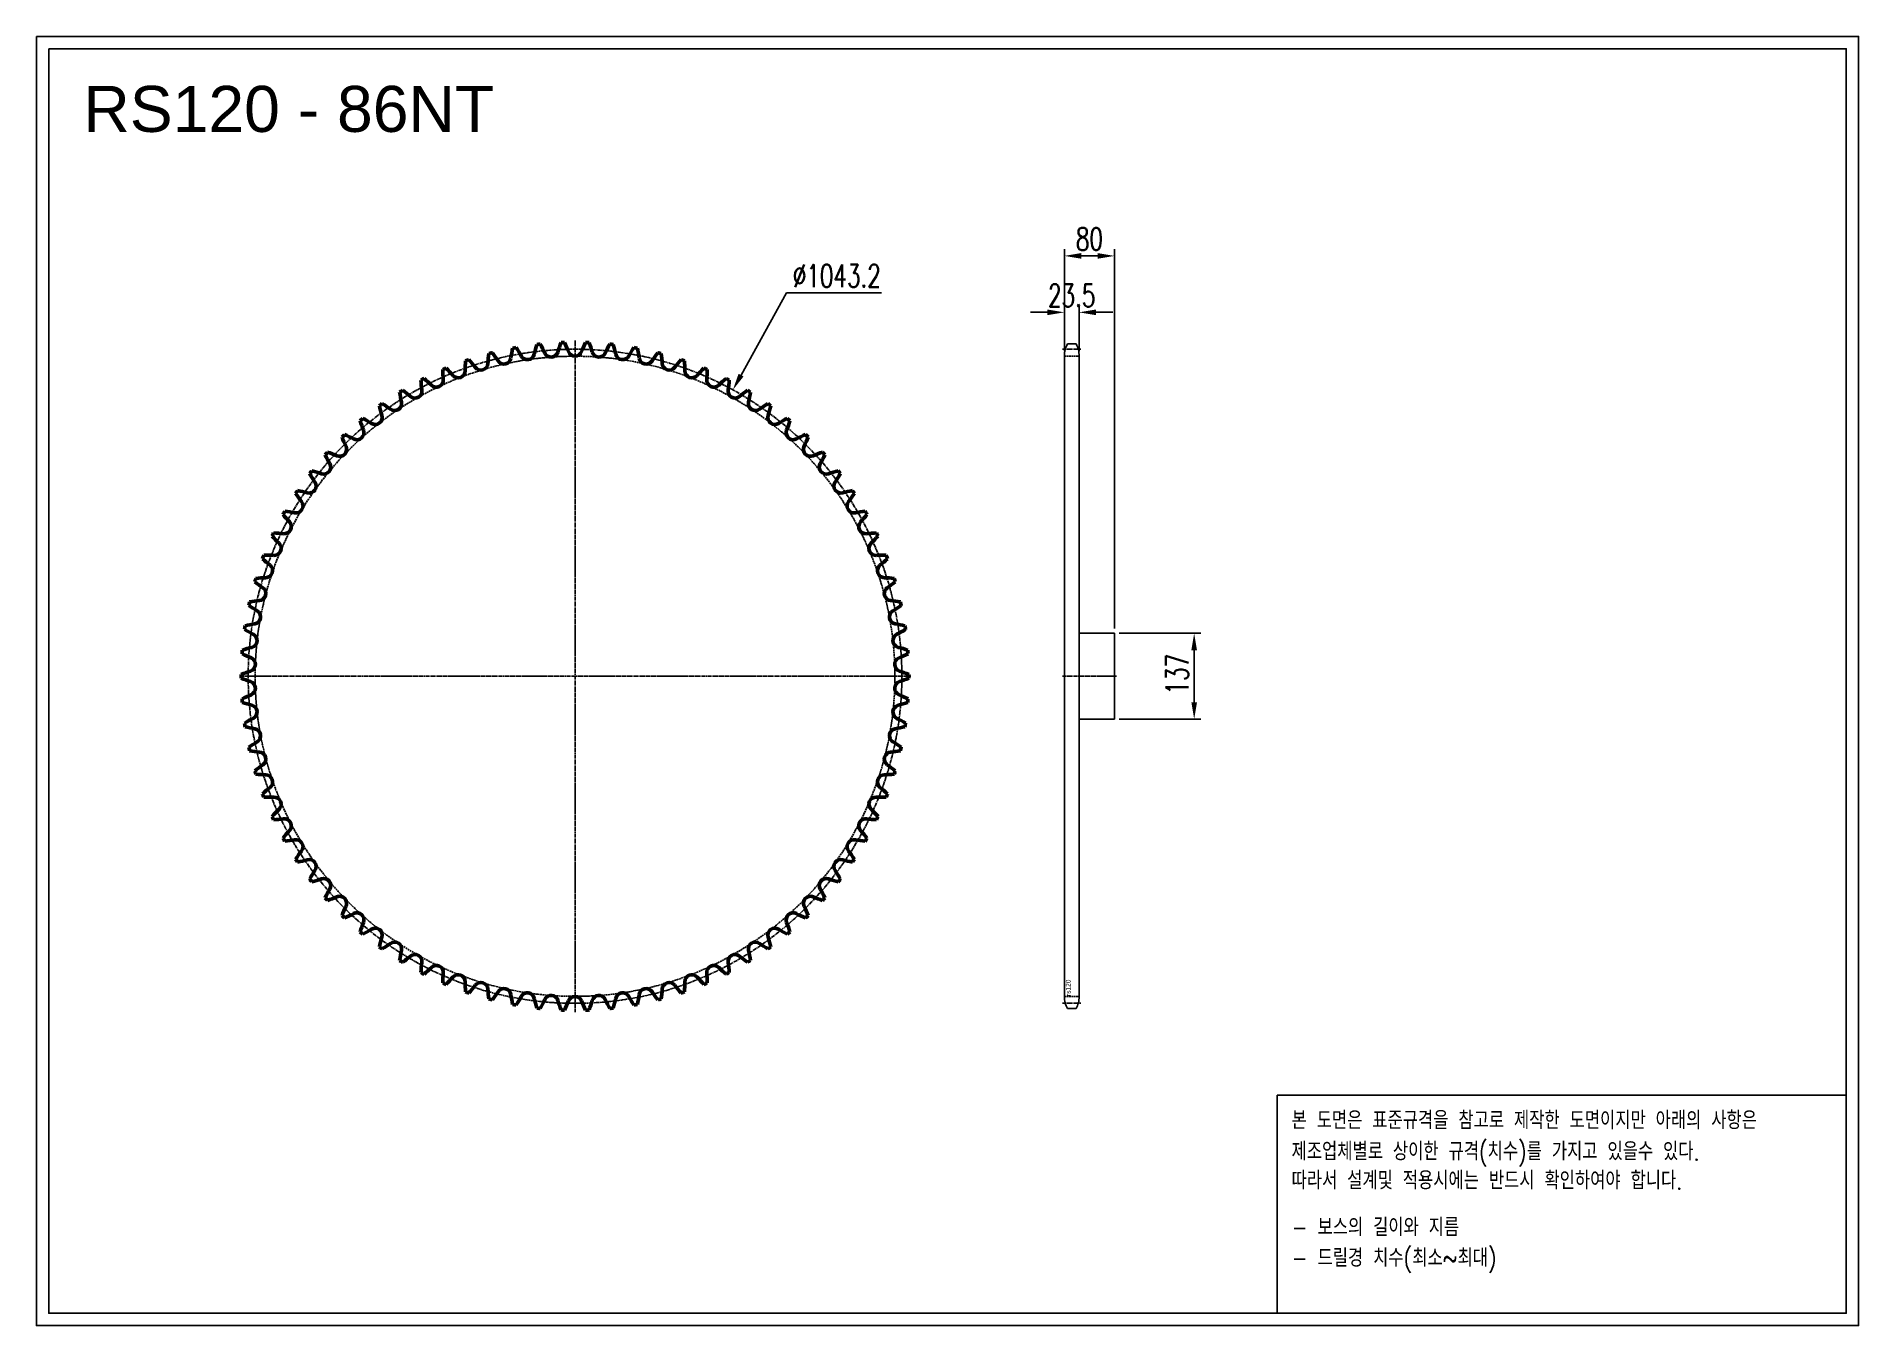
# Model space of a CAD drawing. Header units: millimetres. Extents: x -45045 to -42138, y 50864 to 52921.
import ezdxf

# ---------------------------------------------------------------- set-up
doc = ezdxf.new("R2010")
doc.units = ezdxf.units.MM
for name, pattern in [('AM_ISO02W050', [7.5, 6, -1.5]), ('AM_ISO02W050x2', [3.75, 3, -0.75]), ('AM_ISO08W050', [18, 12, -1.5, 3, -1.5]), ('AM_ISO08W050x2', [9, 6, -0.75, 1.5, -0.75])]:
    doc.linetypes.add(name, pattern=pattern)
for name, color, linetype, lineweight in [('AM_0N', 7, 'Continuous', 50), ('AM_3N', 6, 'AM_ISO02W050', 25), ('AM_7', 4, 'AM_ISO08W050', 25), ('AM_7N', 4, 'AM_ISO08W050', 25)]:
    doc.layers.add(name, color=color, linetype=linetype, lineweight=lineweight)
doc.layers.add('S-DIM', color=7, linetype='Continuous')
doc.styles.add('HAN', font='ROMANS.shx', dxfattribs={"width": 0.7, "bigfont": 'whgtxt.shx'})
doc.styles.add('HSG', font='SIMPLEX.shx', dxfattribs={"width": 0.7, "bigfont": 'HSG.shx'})
doc.styles.get("Standard").update_dxf_attribs({"font": 'arial.ttf'})
doc.dimstyles.new('APP50', dxfattribs={"dimscale": 15, "dimtxt": 2.4, "dimasz": 1.8, "dimexe": 0.7, "dimexo": 0.5, "dimgap": 0.6, "dimtad": 1, "dimtoh": 1, "dimdec": 1, "dimrnd": 0.01, "dimzin": 9, "dimdsep": 46, "dimtxsty": 'HSG', "dimcen": 0, "dimclrd": 1, "dimclre": 1, "dimclrt": 256, "dimazin": 2, "dimtp": 1, "dimtm": 1, "dimtfac": 0.5, "dimtdec": 1, "dimtofl": 0, "dimtmove": 0, "dimatfit": 3, "dimfxl": 0, "dimtvp": 1, "dimtolj": 2, "dimlwd": -1, "dimlwe": -1, "dimarcsym": 0})

# ---------------------------------------------------------------- blocks, each defined once
blk = doc.blocks.new('*D1')
at = {"layer": 'Defpoints', "color": 0, "transparency": 16777216}
for p in [(-43324.9, 51968.5), (-43324.9, 51831.5), (-43197.8, 51831.5)]:
    blk.add_point(p, dxfattribs=at)
at = {"layer": 'S-DIM', "color": 1, "transparency": 16777216}
for p, q in [((-43317.4, 51968.5), (-43187.3, 51968.5)), ((-43197.8, 51941.5), (-43197.8, 51858.5)), ((-43317.4, 51831.5), (-43187.3, 51831.5))]:
    blk.add_line(p, q, dxfattribs=at)
for points in [[(-43202.3, 51941.5), (-43193.3, 51941.5), (-43197.8, 51968.5)], [(-43202.3, 51858.5), (-43193.3, 51858.5), (-43197.8, 51831.5)]]:
    blk.add_solid(points, dxfattribs=at)
at = {"layer": 'S-DIM', "transparency": 16777216, "insert": (-43224.8, 51903.3), "char_height": 36, "attachment_point": 5, "rotation": 90, "style": 'HSG'}
blk.add_mtext('\\A2;137', dxfattribs=at)
blk = doc.blocks.new('*D2')
at = {"layer": 'Defpoints', "color": 0, "transparency": 16777216}
for p in [(-43381.4, 52480.5), (-43404.9, 52411), (-43381.4, 52411)]:
    blk.add_point(p, dxfattribs=at)
at = {"layer": 'S-DIM', "color": 1, "transparency": 16777216}
for p, q in [((-43404.9, 52418.5), (-43404.9, 52491)), ((-43381.4, 52418.5), (-43381.4, 52491)), ((-43431.9, 52480.5), (-43458.9, 52480.5)), ((-43354.4, 52480.5), (-43327.4, 52480.5))]:
    blk.add_line(p, q, dxfattribs=at)
for points in [[(-43431.9, 52485), (-43431.9, 52476), (-43404.9, 52480.5)], [(-43354.4, 52485), (-43354.4, 52476), (-43381.4, 52480.5)]]:
    blk.add_solid(points, dxfattribs=at)
at = {"layer": 'S-DIM', "transparency": 16777216, "insert": (-43393.2, 52507.5), "char_height": 36, "attachment_point": 5, "style": 'HSG'}
blk.add_mtext('\\A2;23.5', dxfattribs=at)
blk = doc.blocks.new('*D3')
at = {"layer": 'Defpoints', "color": 0, "transparency": 16777216}
for p in [(-43324.9, 52570.5), (-43404.9, 52411), (-43324.9, 51968.5)]:
    blk.add_point(p, dxfattribs=at)
at = {"layer": 'S-DIM', "color": 1, "transparency": 16777216}
for p, q in [((-43404.9, 52418.5), (-43404.9, 52581)), ((-43324.9, 51976), (-43324.9, 52581)), ((-43377.9, 52570.5), (-43351.9, 52570.5))]:
    blk.add_line(p, q, dxfattribs=at)
for points in [[(-43377.9, 52575), (-43377.9, 52566), (-43404.9, 52570.5)], [(-43351.9, 52575), (-43351.9, 52566), (-43324.9, 52570.5)]]:
    blk.add_solid(points, dxfattribs=at)
at = {"layer": 'S-DIM', "transparency": 16777216, "insert": (-43364.9, 52597.5), "char_height": 36, "attachment_point": 5, "style": 'HSG'}
blk.add_mtext('\\A2;80', dxfattribs=at)
blk = doc.blocks.new('notice1')
at = {"color": 4}
blk.add_lwpolyline([(-22142.12, 1735.9), (-22053.8, 1735.9), (-22053.8, 1702.07), (-22142.12, 1702.07)], close=True, dxfattribs=at)
at = {"color": 4, "style": 'HAN', "width": 0.8}
for s, p in [('본 도면은 표준규격을 참고로 제작한 도면이지만 아래의 사항은', (-22139.9, 1730.62)), ('제조업체별로 상이한 규격(치수)를 가지고 있을수 있다.', (-22139.9, 1725.78)), ('따라서 설계및 적용시에는 반드시 확인하여야 합니다.', (-22139.9, 1721.28)), ('- 보스의 길이와 지름', (-22139.9, 1714.03)), ('- 드릴경 치수(최소~최대)', (-22139.9, 1709.27))]:
    blk.add_text(s, height=2.7949, dxfattribs=at).set_placement(p)
blk = doc.blocks.new('*D5')
at = {"layer": 'Defpoints', "color": 0, "transparency": 16777216}
for p in [(-43934, 52356.7), (-44437.8, 51443.2)]:
    blk.add_point(p, dxfattribs=at)
at = {"layer": 'S-DIM', "color": 1, "linetype": 'ByBlock', "transparency": 16777216}
for p, q in [((-43848.5, 52511.7), (-43920.9, 52380.4)), ((-43696.7, 52511.7), (-43848.5, 52511.7))]:
    blk.add_line(p, q, dxfattribs=at)
at = {"layer": 'S-DIM', "color": 1, "transparency": 16777216}
blk.add_solid([(-43924.9, 52382.5), (-43917, 52378.2), (-43934, 52356.7)], dxfattribs=at)
at = {"layer": 'S-DIM', "transparency": 16777216, "insert": (-43768.1, 52538.7), "char_height": 36, "attachment_point": 5, "style": 'HSG'}
blk.add_mtext('\\A2;∅1043.2', dxfattribs=at)

msp = doc.modelspace()

# ---------------------------------------------------------------- linework, layer by layer
for p, q in [((-43400.21, 52430), (-43386.17, 52430)), ((-43404.94, 52411), (-43404.94, 51388.97)), ((-43381.44, 52411), (-43381.44, 51388.97)), ((-43381.44, 51968.54), (-43324.94, 51968.54)), ((-43324.94, 51968.54), (-43324.94, 51831.54)), ((-43324.94, 51831.54), (-43381.44, 51831.54)), ((-43400.21, 51369.97), (-43386.17, 51369.97))]:
    msp.add_line(p, q)
for points in [[(-45045.41, 52920.51), (-42137.54, 52920.51), (-42137.54, 50864.44), (-45045.41, 50864.44)], [(-45025.83, 52900.92), (-42157.12, 52900.92), (-42157.12, 50884.02), (-45025.83, 50884.02)]]:
    msp.add_lwpolyline(points, close=True)
for centre, start, end in [((-43364.44, 52411), 152.02179, 180), ((-43421.94, 52411), 0, 27.97821), ((-43364.44, 51388.97), 180, 207.97821), ((-43421.94, 51388.97), 332.02179, 0)]:
    msp.add_arc(centre, 40.5, start, end)
at = {"layer": 'AM_0N'}
for centre, radius, start, end in [((-44021.39, 52364.36), 234.75, 163.9793, 167.84884), ((-44185.89, 51899.98), 532.69, 95.96848, 96.58966), ((-44447.43, 52317.48), 234.75, 24.7093, 28.57884), ((-43987.93, 52351.11), 234.75, 159.79326, 163.66279), ((-44185.89, 51899.98), 532.69, 91.78243, 92.40361), ((-44416.26, 52335.46), 234.75, 20.52326, 24.39279), ((-43955.53, 52335.46), 234.75, 155.60721, 159.47674), ((-44185.89, 51899.98), 532.69, 87.59639, 88.21757), ((-44383.85, 52351.11), 234.75, 16.33721, 20.20674), ((-43924.36, 52317.48), 234.75, 151.42116, 155.2907), ((-44185.89, 51899.98), 532.69, 83.41034, 84.03152), ((-44350.4, 52364.36), 234.75, 12.15116, 16.0207), ((-44126.3, 52389.02), 234.75, 176.53744, 180.40698), ((-44185.89, 51899.98), 532.69, 108.52662, 109.1478), ((-44531.95, 52250.63), 234.75, 37.26744, 41.13698), ((-44090.76, 52383.36), 234.75, 172.35139, 176.22093), ((-44185.89, 51899.98), 532.69, 104.34057, 104.96175), ((-44505.43, 52274.95), 234.75, 33.0814, 36.95093), ((-44299.33, 52409.21), 11.23, 213.0814, 352.03488), ((-44055.73, 52375.13), 234.75, 168.16535, 172.03488), ((-44185.89, 51899.98), 532.69, 100.15453, 100.7757), ((-44477.21, 52297.28), 234.75, 28.89535, 32.76488), ((-44261.86, 52416.14), 11.23, 208.89535, 347.84884), ((-44223.98, 52420.3), 11.23, 204.7093, 343.66279), ((-44185.89, 52421.7), 11.23, 200.52326, 339.47674), ((-44147.81, 52420.3), 11.23, 196.33721, 335.2907), ((-44109.93, 52416.14), 11.23, 192.15116, 331.10465), ((-43894.58, 52297.28), 234.75, 147.23512, 151.10465), ((-44185.89, 51899.98), 532.69, 79.2243, 79.84547), ((-44316.06, 52375.13), 234.75, 7.96512, 11.83465), ((-44072.46, 52409.21), 11.23, 187.96512, 326.9186), ((-43866.36, 52274.95), 234.75, 143.04907, 146.9186), ((-44185.89, 51899.98), 532.69, 75.03825, 75.65943), ((-44281.03, 52383.36), 234.75, 3.77907, 7.64861), ((-43839.84, 52250.63), 234.75, 138.86302, 142.73256), ((-44185.89, 51899.98), 532.69, 70.8522, 71.47338), ((-44245.49, 52389.02), 234.75, 359.59302, 3.46256), ((-44185.89, 51899.98), 532.69, 116.89871, 117.51989), ((-44198.14, 52392.48), 234.75, 184.90953, 188.77907), ((-44579.32, 52196.51), 234.75, 45.63953, 49.50907), ((-44407.34, 52372.37), 11.23, 225.63953, 4.59302), ((-44185.89, 51899.98), 532.69, 112.71267, 113.33384), ((-44162.15, 52392.06), 234.75, 180.72349, 184.59302), ((-44556.62, 52224.43), 234.75, 41.45349, 45.32302), ((-44372.27, 52387.27), 11.23, 221.45349, 0.40698), ((-44336.2, 52399.57), 11.23, 217.26744, 356.22093), ((-44035.59, 52399.57), 11.23, 183.77907, 322.73256), ((-43999.52, 52387.27), 11.23, 179.59302, 318.54651), ((-43815.16, 52224.43), 234.75, 134.67698, 138.54651), ((-44185.89, 51899.98), 532.69, 66.66616, 67.28733), ((-43964.45, 52372.37), 11.23, 175.40698, 314.36047), ((-44209.63, 52392.06), 234.75, 355.40698, 359.27651), ((-43792.47, 52196.51), 234.75, 130.49093, 134.36047), ((-44185.89, 51899.98), 532.69, 62.48011, 63.10129), ((-44173.65, 52392.48), 234.75, 351.22093, 355.09047), ((-44185.89, 51899.98), 532.69, 121.08476, 121.70594), ((-44234.05, 52390.28), 234.75, 189.09558, 192.96512), ((-44599.91, 52167), 234.75, 49.82558, 53.69512), ((-44441.23, 52354.94), 11.23, 229.82558, 8.77907), ((-43930.56, 52354.94), 11.23, 171.22093, 310.17442), ((-43771.87, 52167), 234.75, 126.30488, 130.17442), ((-44185.89, 51899.98), 532.69, 58.29406, 58.91524), ((-44137.73, 52390.28), 234.75, 347.03488, 350.90442), ((-44504.75, 52312.92), 11.23, 238.19767, 17.15116), ((-44185.89, 51899.98), 532.69, 125.27081, 125.89198), ((-44269.72, 52385.45), 234.75, 193.28163, 197.15116), ((-44618.3, 52136.06), 234.75, 54.01163, 57.88116), ((-44473.76, 52335.09), 11.23, 234.01163, 12.96512), ((-43898.03, 52335.09), 11.23, 167.03488, 305.98837), ((-43753.49, 52136.06), 234.75, 122.11884, 125.98837), ((-44185.89, 51899.98), 532.69, 54.10802, 54.72919), ((-43867.04, 52312.92), 11.23, 162.84884, 301.80233), ((-44102.07, 52385.45), 234.75, 342.84884, 346.71837), ((-44185.89, 51899.98), 532.69, 133.6429, 134.26408), ((-44648.06, 52070.59), 234.75, 62.38372, 66.25326), ((-44534.04, 52288.54), 11.23, 242.38372, 21.33721), ((-44185.89, 51899.98), 532.69, 129.45685, 130.07803), ((-44304.93, 52378.04), 234.75, 197.46767, 201.33721), ((-44634.38, 52103.87), 234.75, 58.19767, 62.06721), ((-43737.41, 52103.87), 234.75, 117.93279, 121.80233), ((-43837.74, 52288.54), 11.23, 158.66279, 297.61628), ((-44066.86, 52378.04), 234.75, 338.66279, 342.53233), ((-44185.89, 51899.98), 532.69, 49.92197, 50.54315), ((-43723.72, 52070.59), 234.75, 113.74674, 117.61628), ((-44185.89, 51899.98), 532.69, 45.73592, 46.3571), ((-44185.89, 51899.98), 532.69, 137.82895, 138.45012), ((-44659.28, 52036.4), 234.75, 66.56977, 70.4393), ((-44561.48, 52262.09), 11.23, 246.56977, 25.52326), ((-44339.51, 52368.07), 234.75, 201.65372, 205.52326), ((-43810.31, 52262.09), 11.23, 154.47674, 293.43023), ((-44032.28, 52368.07), 234.75, 334.47674, 338.34628), ((-43712.5, 52036.4), 234.75, 109.5607, 113.43023), ((-44185.89, 51899.98), 532.69, 41.54988, 42.17105), ((-44185.89, 51899.98), 532.69, 142.01499, 142.63617), ((-44667.98, 52001.48), 234.75, 70.75581, 74.62535), ((-44586.91, 52233.71), 11.23, 250.75581, 29.7093), ((-44373.27, 52355.61), 234.75, 205.83977, 209.7093), ((-43784.88, 52233.71), 11.23, 150.2907, 289.24419), ((-43998.52, 52355.61), 234.75, 330.2907, 334.16023), ((-43703.81, 52001.48), 234.75, 105.37465, 109.24419), ((-44185.89, 51899.98), 532.69, 37.36383, 37.98501), ((-44185.89, 51899.98), 532.69, 146.20104, 146.82222), ((-44674.1, 51966.02), 234.75, 74.94186, 78.8114), ((-44610.2, 52203.54), 11.23, 254.94186, 33.89535), ((-44406.03, 52340.72), 234.75, 210.02581, 213.89535), ((-43761.59, 52203.54), 11.23, 146.10465, 285.05814), ((-43965.76, 52340.72), 234.75, 326.10465, 329.97419), ((-43697.68, 51966.02), 234.75, 101.1886, 105.05814), ((-44185.89, 51899.98), 532.69, 33.17778, 33.79896), ((-44631.23, 52171.76), 11.23, 259.12791, 38.0814), ((-44437.61, 52323.48), 234.75, 214.21186, 218.0814), ((-43740.56, 52171.76), 11.23, 141.9186, 280.87209), ((-43934.18, 52323.48), 234.75, 321.9186, 325.78814), ((-44185.89, 51899.98), 532.69, 150.38709, 151.00826), ((-44467.85, 52303.97), 234.75, 218.39791, 222.26744), ((-44649.88, 52138.53), 11.23, 263.31395, 42.26744), ((-44677.62, 51930.2), 234.75, 79.12791, 82.99744), ((-43694.17, 51930.2), 234.75, 97.00256, 100.87209), ((-43721.91, 52138.53), 11.23, 137.73256, 276.68605), ((-43903.94, 52303.97), 234.75, 317.73256, 321.60209), ((-44185.89, 51899.98), 532.69, 28.99174, 29.61291), ((-44185.89, 51899.98), 532.69, 154.57313, 155.19431), ((-44496.59, 52282.31), 234.75, 222.58395, 226.45349), ((-44678.51, 51894.23), 234.75, 83.31395, 87.18349), ((-44666.05, 52104.03), 11.23, 267.5, 46.45349), ((-43693.27, 51894.23), 234.75, 92.81651, 96.68605), ((-43705.74, 52104.03), 11.23, 133.54651, 272.5), ((-43875.2, 52282.31), 234.75, 313.54651, 317.41605), ((-44185.89, 51899.98), 532.69, 24.80569, 25.42687), ((-44185.89, 51899.98), 532.69, 158.75918, 159.38036), ((-44523.67, 52258.61), 234.75, 226.77, 230.63953), ((-44676.78, 51858.28), 234.75, 87.5, 91.36954), ((-43695.01, 51858.28), 234.75, 88.63046, 92.5), ((-43848.12, 52258.61), 234.75, 309.36047, 313.23), ((-44185.89, 51899.98), 532.69, 20.61964, 21.24082), ((-44185.89, 51899.98), 532.69, 162.94523, 163.5664), ((-44672.43, 51822.56), 234.75, 91.68605, 95.55558), ((-44679.66, 52068.43), 11.23, 271.68605, 50.63953), ((-43692.12, 52068.43), 11.23, 129.36047, 268.31395), ((-43699.36, 51822.56), 234.75, 84.44442, 88.31395), ((-44185.89, 51899.98), 532.69, 16.4336, 17.05477), ((-44548.95, 52233), 234.75, 230.95605, 234.82558), ((-44690.64, 52031.94), 11.23, 275.87209, 54.82558), ((-43681.14, 52031.94), 11.23, 125.17442, 264.12791), ((-43822.84, 52233), 234.75, 305.17442, 309.04395), ((-44185.89, 51899.98), 532.69, 167.13127, 167.75245), ((-44572.29, 52205.61), 234.75, 235.14209, 239.01163), ((-44665.48, 51787.26), 234.75, 95.87209, 99.74163), ((-44698.93, 51994.74), 11.23, 280.05814, 59.01163), ((-43672.86, 51994.74), 11.23, 120.98837, 259.94186), ((-43706.31, 51787.26), 234.75, 80.25837, 84.12791), ((-43799.5, 52205.61), 234.75, 300.98837, 304.85791), ((-44185.89, 51899.98), 532.69, 12.24755, 12.86873), ((-44185.89, 51899.98), 532.69, 171.31732, 171.9385), ((-44593.56, 52176.59), 234.75, 239.32814, 243.19767), ((-44655.97, 51752.55), 234.75, 100.05814, 103.92767), ((-44704.48, 51957.04), 11.23, 284.24419, 63.19767), ((-43667.31, 51957.04), 11.23, 116.80233, 255.75581), ((-43715.82, 51752.55), 234.75, 76.07233, 79.94186), ((-43778.22, 52176.59), 234.75, 296.80233, 300.67186), ((-44185.89, 51899.98), 532.69, 8.0615, 8.68268), ((-44185.89, 51899.98), 532.69, 175.50336, 176.12454), ((-44612.67, 52146.09), 234.75, 243.51419, 247.38372), ((-44643.95, 51718.63), 234.75, 104.24419, 108.11372), ((-43727.83, 51718.63), 234.75, 71.88628, 75.75581), ((-43759.12, 52146.09), 234.75, 292.61628, 296.48581), ((-44185.89, 51899.98), 532.69, 3.87546, 4.49664), ((-44629.49, 51685.68), 234.75, 108.43023, 112.29977), ((-44707.26, 51919.03), 11.23, 288.43023, 67.38372), ((-43664.53, 51919.03), 11.23, 112.61628, 251.56977), ((-43742.29, 51685.68), 234.75, 67.70023, 71.56977), ((-44185.89, 51899.98), 532.69, 179.68941, 180.31059), ((-44629.49, 52114.29), 234.75, 247.70023, 251.56977), ((-44707.26, 51880.93), 11.23, 292.61628, 71.56977), ((-43664.53, 51880.93), 11.23, 108.43023, 247.38372), ((-43742.29, 52114.29), 234.75, 288.43023, 292.29977), ((-44185.89, 51899.98), 532.69, 359.68941, 0.31059), ((-44612.67, 51653.87), 234.75, 112.61628, 116.48581), ((-44185.89, 51899.98), 532.69, 183.87546, 184.49664), ((-44643.95, 52081.33), 234.75, 251.88628, 255.75581), ((-44704.48, 51842.92), 11.23, 296.80233, 75.75581), ((-43667.31, 51842.92), 11.23, 104.24419, 243.19767), ((-43727.83, 52081.33), 234.75, 284.24419, 288.11372), ((-43759.12, 51653.87), 234.75, 63.51419, 67.38372), ((-44185.89, 51899.98), 532.69, 355.50336, 356.12454), ((-44593.56, 51623.37), 234.75, 116.80233, 120.67186), ((-44185.89, 51899.98), 532.69, 188.0615, 188.68268), ((-44655.97, 52047.41), 234.75, 256.07233, 259.94186), ((-43715.82, 52047.41), 234.75, 280.05814, 283.92767), ((-43778.22, 51623.37), 234.75, 59.32814, 63.19767), ((-44185.89, 51899.98), 532.69, 351.31732, 351.9385), ((-44572.29, 51594.35), 234.75, 120.98837, 124.85791), ((-44698.93, 51805.22), 11.23, 300.98837, 79.94186), ((-43672.86, 51805.22), 11.23, 100.05814, 239.01163), ((-43799.5, 51594.35), 234.75, 55.14209, 59.01163), ((-44185.89, 51899.98), 532.69, 192.24755, 192.86873), ((-44665.48, 52012.71), 234.75, 260.25837, 264.12791), ((-44690.64, 51768.02), 11.23, 305.17442, 84.12791), ((-43681.14, 51768.02), 11.23, 95.87209, 234.82558), ((-43706.31, 52012.71), 234.75, 275.87209, 279.74163), ((-44185.89, 51899.98), 532.69, 347.13127, 347.75245), ((-44548.95, 51566.96), 234.75, 125.17442, 129.04395), ((-44185.89, 51899.98), 532.69, 196.4336, 197.05477), ((-44672.43, 51977.4), 234.75, 264.44442, 268.31395), ((-44679.66, 51731.53), 11.23, 309.36047, 88.31395), ((-43692.12, 51731.53), 11.23, 91.68605, 230.63953), ((-43699.36, 51977.4), 234.75, 271.68605, 275.55558), ((-43822.84, 51566.96), 234.75, 50.95605, 54.82558), ((-44185.89, 51899.98), 532.69, 342.94523, 343.5664), ((-44523.67, 51541.35), 234.75, 129.36047, 133.23), ((-44185.89, 51899.98), 532.69, 200.61964, 201.24082), ((-44676.78, 51941.68), 234.75, 268.63046, 272.5), ((-44666.05, 51695.94), 11.23, 313.54651, 92.5), ((-43705.74, 51695.94), 11.23, 87.5, 226.45349), ((-43695.01, 51941.68), 234.75, 267.5, 271.36954), ((-43848.12, 51541.35), 234.75, 46.77, 50.63953), ((-44185.89, 51899.98), 532.69, 338.75918, 339.38036), ((-44496.59, 51517.65), 234.75, 133.54651, 137.41605), ((-44185.89, 51899.98), 532.69, 204.80569, 205.42687), ((-43875.2, 51517.65), 234.75, 42.58395, 46.45349), ((-44185.89, 51899.98), 532.69, 334.57313, 335.19431), ((-44678.51, 51905.73), 234.75, 272.81651, 276.68605), ((-44467.85, 51495.99), 234.75, 137.73256, 141.60209), ((-44649.88, 51661.43), 11.23, 317.73256, 96.68605), ((-43721.91, 51661.43), 11.23, 83.31395, 222.26744), ((-43903.94, 51495.99), 234.75, 38.39791, 42.26744), ((-43693.27, 51905.73), 234.75, 263.31395, 267.18349), ((-44185.89, 51899.98), 532.69, 208.99174, 209.61291), ((-44677.62, 51869.76), 234.75, 277.00256, 280.87209), ((-44631.23, 51628.2), 11.23, 321.9186, 100.87209), ((-44437.61, 51476.49), 234.75, 141.9186, 145.78814), ((-43740.56, 51628.2), 11.23, 79.12791, 218.0814), ((-43934.18, 51476.49), 234.75, 34.21186, 38.0814), ((-43694.17, 51869.76), 234.75, 259.12791, 262.99744), ((-44185.89, 51899.98), 532.69, 330.38709, 331.00826), ((-44185.89, 51899.98), 532.69, 213.17778, 213.79896), ((-44674.1, 51833.95), 234.75, 281.1886, 285.05814), ((-44610.2, 51596.42), 11.23, 326.10465, 105.05814), ((-44406.03, 51459.24), 234.75, 146.10465, 149.97419), ((-43761.59, 51596.42), 11.23, 74.94186, 213.89535), ((-43965.76, 51459.24), 234.75, 30.02581, 33.89535), ((-43697.68, 51833.95), 234.75, 254.94186, 258.8114), ((-44185.89, 51899.98), 532.69, 326.20104, 326.82222), ((-44185.89, 51899.98), 532.69, 217.36383, 217.98501), ((-44667.98, 51798.48), 234.75, 285.37465, 289.24419), ((-44586.91, 51566.25), 11.23, 330.2907, 109.24419), ((-44373.27, 51444.35), 234.75, 150.2907, 154.16023), ((-43784.88, 51566.25), 11.23, 70.75581, 209.7093), ((-43998.52, 51444.35), 234.75, 25.83977, 29.7093), ((-43703.81, 51798.48), 234.75, 250.75581, 254.62535), ((-44185.89, 51899.98), 532.69, 322.01499, 322.63617), ((-44185.89, 51899.98), 532.69, 221.54988, 222.17105), ((-44659.28, 51763.57), 234.75, 289.5607, 293.43023), ((-44561.48, 51537.87), 11.23, 334.47674, 113.43023), ((-44339.51, 51431.89), 234.75, 154.47674, 158.34628), ((-43810.31, 51537.87), 11.23, 66.56977, 205.52326), ((-44032.28, 51431.89), 234.75, 21.65372, 25.52326), ((-43712.5, 51763.57), 234.75, 246.56977, 250.4393), ((-44185.89, 51899.98), 532.69, 317.82895, 318.45012), ((-44185.89, 51899.98), 532.69, 225.73592, 226.3571), ((-44648.06, 51729.37), 234.75, 293.74674, 297.61628), ((-44534.04, 51511.42), 11.23, 338.66279, 117.61628), ((-44304.93, 51421.92), 234.75, 158.66279, 162.53233), ((-43837.74, 51511.42), 11.23, 62.38372, 201.33721), ((-44066.86, 51421.92), 234.75, 17.46767, 21.33721), ((-43723.72, 51729.37), 234.75, 242.38372, 246.25326), ((-44185.89, 51899.98), 532.69, 313.6429, 314.26408), ((-44185.89, 51899.98), 532.69, 229.92197, 230.54315), ((-44634.38, 51696.09), 234.75, 297.93279, 301.80233), ((-44504.75, 51487.05), 11.23, 342.84884, 121.80233), ((-44269.72, 51414.51), 234.75, 162.84884, 166.71837), ((-44618.3, 51663.9), 234.75, 302.11884, 305.98837), ((-44473.76, 51464.87), 11.23, 347.03488, 125.98837), ((-43898.03, 51464.87), 11.23, 54.01163, 192.96512), ((-43753.49, 51663.9), 234.75, 234.01163, 237.88116), ((-43867.04, 51487.05), 11.23, 58.19767, 197.15116), ((-44102.07, 51414.51), 234.75, 13.28163, 17.15116), ((-43737.41, 51696.09), 234.75, 238.19767, 242.06721), ((-44185.89, 51899.98), 532.69, 309.45685, 310.07803), ((-44185.89, 51899.98), 532.69, 234.10802, 234.72919), ((-44234.05, 51409.69), 234.75, 167.03488, 170.90442), ((-44185.89, 51899.98), 532.69, 238.29406, 238.91524), ((-44599.91, 51632.97), 234.75, 306.30488, 310.17442), ((-44441.23, 51445.02), 11.23, 351.22093, 130.17442), ((-44198.14, 51407.48), 234.75, 171.22093, 175.09047), ((-43930.56, 51445.02), 11.23, 49.82558, 188.77907), ((-44173.65, 51407.48), 234.75, 4.90953, 8.77907), ((-43771.87, 51632.97), 234.75, 229.82558, 233.69512), ((-44185.89, 51899.98), 532.69, 301.08476, 301.70594), ((-44137.73, 51409.69), 234.75, 9.09558, 12.96512), ((-44185.89, 51899.98), 532.69, 305.27081, 305.89198), ((-44185.89, 51899.98), 532.69, 242.48011, 243.10129), ((-44579.32, 51603.46), 234.75, 310.49093, 314.36047), ((-44407.34, 51427.6), 11.23, 355.40698, 134.36047), ((-44162.15, 51407.9), 234.75, 175.40698, 179.27651), ((-44556.62, 51575.53), 234.75, 314.67698, 318.54651), ((-44372.27, 51412.69), 11.23, 359.59302, 138.54651), ((-44126.3, 51410.94), 234.75, 179.59302, 183.46256), ((-44336.2, 51400.39), 11.23, 3.77907, 142.73256), ((-44035.59, 51400.39), 11.23, 37.26744, 176.22093), ((-44245.49, 51410.94), 234.75, 356.53744, 0.40698), ((-43999.52, 51412.69), 11.23, 41.45349, 180.40698), ((-43815.16, 51575.53), 234.75, 221.45349, 225.32302), ((-43964.45, 51427.6), 11.23, 45.63953, 184.59302), ((-44209.63, 51407.9), 234.75, 0.72349, 4.59302), ((-43792.47, 51603.46), 234.75, 225.63953, 229.50907), ((-44185.89, 51899.98), 532.69, 296.89871, 297.51989), ((-44185.89, 51899.98), 532.69, 246.66616, 247.28733), ((-44185.89, 51899.98), 532.69, 250.8522, 251.47338), ((-44531.95, 51549.33), 234.75, 318.86302, 322.73256), ((-44090.76, 51416.6), 234.75, 183.77907, 187.64861), ((-44185.89, 51899.98), 532.69, 255.03825, 255.65943), ((-44505.43, 51525.01), 234.75, 323.04907, 326.9186), ((-44299.33, 51390.75), 11.23, 7.96512, 146.9186), ((-44055.73, 51424.83), 234.75, 187.96512, 191.83465), ((-44477.21, 51502.68), 234.75, 327.23512, 331.10465), ((-44261.86, 51383.83), 11.23, 12.15116, 151.10465), ((-44021.39, 51435.6), 234.75, 192.15116, 196.0207), ((-44447.43, 51482.48), 234.75, 331.42116, 335.2907), ((-44223.98, 51379.66), 11.23, 16.33721, 155.2907), ((-43987.93, 51448.85), 234.75, 196.33721, 200.20674), ((-44416.26, 51464.5), 234.75, 335.60721, 339.47674), ((-44185.89, 51378.27), 11.23, 20.52326, 159.47674), ((-43955.53, 51464.5), 234.75, 200.52326, 204.39279), ((-44383.85, 51448.85), 234.75, 339.79326, 343.66279), ((-44147.81, 51379.66), 11.23, 24.7093, 163.66279), ((-43924.36, 51482.48), 234.75, 204.7093, 208.57884), ((-44350.4, 51435.6), 234.75, 343.9793, 347.84884), ((-44109.93, 51383.83), 11.23, 28.89535, 167.84884), ((-43894.58, 51502.68), 234.75, 208.89535, 212.76488), ((-44316.06, 51424.83), 234.75, 348.16535, 352.03488), ((-44072.46, 51390.75), 11.23, 33.0814, 172.03488), ((-43866.36, 51525.01), 234.75, 213.0814, 216.95093), ((-44185.89, 51899.98), 532.69, 284.34057, 284.96175), ((-44281.03, 51416.6), 234.75, 352.35139, 356.22093), ((-43839.84, 51549.33), 234.75, 217.26744, 221.13698), ((-44185.89, 51899.98), 532.69, 288.52662, 289.1478), ((-44185.89, 51899.98), 532.69, 292.71267, 293.33384), ((-44185.89, 51899.98), 532.69, 259.2243, 259.84547), ((-44185.89, 51899.98), 532.69, 263.41034, 264.03152), ((-44185.89, 51899.98), 532.69, 267.59639, 268.21757), ((-44185.89, 51899.98), 532.69, 271.78243, 272.40361), ((-44185.89, 51899.98), 532.69, 275.96848, 276.58966), ((-44185.89, 51899.98), 532.69, 280.15453, 280.7757)]:
    msp.add_arc(centre, radius, start, end, dxfattribs=at)
at = {"layer": 'AM_3N', "linetype": 'AM_ISO02W050x2'}
for p, q in [((-43404.94, 52410.47), (-43381.44, 52410.47)), ((-43404.94, 51389.49), (-43381.44, 51389.49))]:
    msp.add_line(p, q, dxfattribs=at)
msp.add_circle((-44185.89, 51899.98), 510.49, dxfattribs=at)
at = {"layer": 'AM_7', "linetype": 'AM_ISO08W050x2'}
for p, q in [((-43407.94, 52421.58), (-43378.44, 52421.58)), ((-43407.94, 51900.04), (-43321.51, 51900.04)), ((-43407.94, 51378.38), (-43378.44, 51378.38))]:
    msp.add_line(p, q, dxfattribs=at)
msp.add_circle((-44185.89, 51899.98), 521.6, dxfattribs=at)
at = {"layer": 'AM_7N', "linetype": 'AM_ISO08W050x2'}
for p, q in [((-44185.89, 51364.3), (-44185.89, 52435.67)), ((-44721.58, 51899.98), (-43650.21, 51899.98))]:
    msp.add_line(p, q, dxfattribs=at)

# ---------------------------------------------------------------- block references
at = {"xscale": 10.2816190641073, "yscale": 10.2816190641073, "zscale": 10.2816190641073}
msp.add_blockref('notice1', (184591.62, 33384.01), dxfattribs=at)

# ---------------------------------------------------------------- texts
msp.add_text('RS120 - 86NT', height=73.431).set_placement((-44970.53, 52768.25))
msp.add_text('rs120', height=7.5, rotation=90).set_placement((-43395.09, 51390.07))

# ---------------------------------------------------------------- dimensions: what is measured, and where the dimension line sits
at = {"layer": 'S-DIM'}
dim = msp.add_linear_dim(base=(-43324.94, 52570.49), p1=(-43404.94, 52411), p2=(-43324.94, 51968.54), dimstyle='APP50', dxfattribs=at)
dim.commit()
dim.dimension.update_dxf_attribs({"geometry": '*D3', "text_midpoint": (-43364.94, 52597.49)})
dim = msp.add_diameter_dim_2p(p1=(-44437.81, 51443.24), p2=(-43933.98, 52356.72), dimstyle='APP50', override={"dimarcsym": 1}, dxfattribs=at)
dim.commit()
dim.dimension.update_dxf_attribs({"geometry": '*D5', "text_midpoint": (-43768.11, 52511.67), "dimtype": 131})
dim = msp.add_linear_dim(base=(-43381.44, 52480.49), p1=(-43404.94, 52411), p2=(-43381.44, 52411), dimstyle='APP50', dxfattribs=at)
dim.commit()
dim.dimension.update_dxf_attribs({"geometry": '*D2', "text_midpoint": (-43393.19, 52480.49), "dimtype": 128})
dim = msp.add_linear_dim(base=(-43197.82, 51831.54), p1=(-43324.94, 51968.54), p2=(-43324.94, 51831.54), angle=90, dimstyle='APP50', dxfattribs=at)
dim.commit()
dim.dimension.update_dxf_attribs({"geometry": '*D1', "text_midpoint": (-43197.82, 51903.26), "dimtype": 128})

doc.saveas('drawing.dxf')
